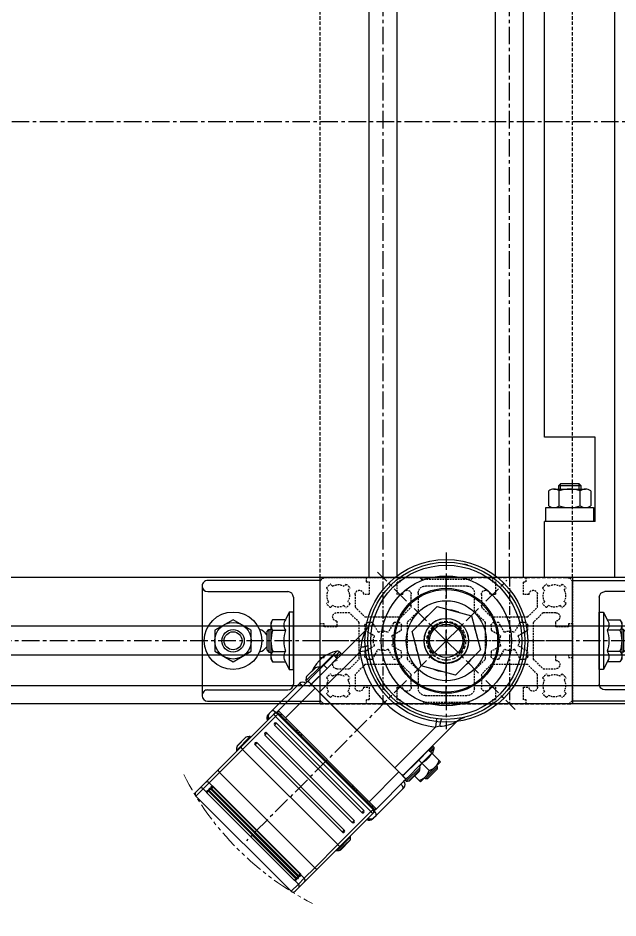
# Model space of a CAD drawing. Header units: inches. Extents: x 0 to 77285, y -118 to 40065.
# Drawn here: x 68079 to 68292.9, y 22504.4 to 22825.1 of the extents above; entities that cross this region are included whole.
import ezdxf

# ---------------------------------------------------------------- set-up
doc = ezdxf.new("R2010")
doc.units = ezdxf.units.IN
doc.header["$LTSCALE"] = 5
doc.header["$MEASUREMENT"] = 0
for name, pattern in [('CENTER', [2, 1.25, -0.25, 0.25, -0.25]), ('CENTERX2', [4, 2.5, -0.5, 0.5, -0.5]), ('HIDDEN', [0.375, 0.25, -0.125]), ('PHANTOM', [2.5, 1.25, -0.25, 0.25, -0.25, 0.25, -0.25])]:
    doc.linetypes.add(name, pattern=pattern)
for name, color, linetype in [('11', 1, 'CENTER'), ('22', 2, 'HIDDEN'), ('44', 4, 'Continuous'), ('77', 40, 'HIDDEN'), ('99', 181, 'Continuous'), ('A', 8, 'Continuous'), ('B', 123, 'Continuous'), ('G', 231, 'Continuous'), ('T', 3, 'Continuous')]:
    doc.layers.add(name, color=color, linetype=linetype)
doc.layers.add('33', color=3, linetype='PHANTOM', lineweight=9)

# ---------------------------------------------------------------- blocks, each defined once
blk = doc.blocks.new('A$C632A6005')
for p, q in [((-21.5, 0), (-21.5, -40)), ((21.5, 0), (-21.5, 0)), ((21.5, -40.1), (21.5, 0)), ((-15.5, -9.5), (15.5, -9.5)), ((10.25, -9.5), (-10.25, -9.5)), ((-10.25, -9.5), (-10.25, -11)), ((10.25, -11), (10.25, -9.5)), ((-17.5, -40), (-17.5, -11.5)), ((-10.25, -11), (10.25, -11)), ((-10.25, -11), (-7.51, -12.3)), ((-7.51, -12.3), (-7.51, -16.89)), ((-3.75, -16.86), (-3.75, -12.3)), ((3.76, -16.86), (3.76, -12.3)), ((7.51, -12.3), (10.25, -11)), ((7.51, -16.89), (7.51, -12.3)), ((17.5, -40), (17.5, -11.5)), ((-7.51, -16.89), (-6.44, -17.5)), ((-6.44, -17.5), (6.45, -17.5)), ((-4, -18.2), (-4, -17.5)), ((-4, -18.2), (4, -18.2)), ((-3.2, -19), (-4, -18.2)), ((-3.2, -19), (3.2, -19)), ((3.2, -19), (4, -18.2)), ((4, -18.2), (4, -17.5)), ((6.45, -17.5), (7.51, -16.89)), ((-3.75, -24.5), (-7.5, -31)), ((3.75, -24.5), (-3.75, -24.5)), ((7.51, -31), (3.75, -24.5)), ((-7.5, -31), (-3.75, -37.5)), ((3.75, -37.5), (7.51, -31)), ((-3.75, -37.5), (3.75, -37.5)), ((-19.5, -42), (19.6, -42))]:
    blk.add_line(p, q)
for radius in [10.25, 6.5, 4, 3.2]:
    blk.add_circle((0, -31), radius)
for centre, radius, start, end in [((-15.5, -11.5), 2, 90, 180), ((15.5, -11.5), 2, 0, 90), ((-5.63, -9.89), 3.06, 232.1211, 307.8789), ((0, -1.68), 11.26, 250.5288, 289.4712), ((5.63, -9.89), 3.06, 232.1211, 307.8789), ((-5.63, -14.44), 3.06, 232.1211, 307.8789), ((0, -22.5), 4.1, 121.3886, 166.7272), ((0, -6.24), 11.26, 250.5288, 289.4712), ((0, -22.5), 4.1, 13.2728, 58.6114), ((5.63, -14.44), 3.06, 232.1211, 307.8789), ((-19.5, -40), 2, 180, 270), ((-19.5, -40), 2, 270, 0), ((19.5, -40), 2, 180, 270), ((19.6, -40.1), 1.9, 270, 0)]:
    blk.add_arc(centre, radius, start, end)
blk = doc.blocks.new('A$C47db6cef')
at = {"ltscale": 0.506191}
for p, q in [((16.5, 45), (2, 45)), ((16.5, 43.5), (16.5, 45)), ((28.5, 45), (16.5, 45)), ((28.5, 45), (28.5, 43.5)), ((36.5, 45), (28.5, 45)), ((37, 44.5), (36.5, 45)), ((53.5, 45), (53, 44.5)), ((61.5, 45), (53.5, 45)), ((61.5, 43.5), (61.5, 45)), ((73.5, 45), (61.5, 45)), ((73.5, 45), (73.5, 43.5)), ((88, 45), (73.5, 45)), ((0, 43), (0, 28.5)), ((3.74, 42.67), (4.47, 41.95)), ((8.53, 41.95), (9.26, 42.67)), ((17.5, 43.5), (16.5, 43.5)), ((17.5, 39), (17.5, 43.5)), ((27.5, 43.5), (27.5, 39)), ((28.5, 43.5), (27.5, 43.5)), ((44.7, 44.5), (37, 44.5)), ((37.5, 42), (52.5, 42)), ((45, 44.2), (44.7, 44.5)), ((45.3, 44.5), (45, 44.2)), ((53, 44.5), (45.3, 44.5)), ((62.5, 43.5), (61.5, 43.5)), ((62.5, 39), (62.5, 43.5)), ((72.5, 43.5), (72.5, 39)), ((73.5, 43.5), (72.5, 43.5)), ((80.74, 42.67), (81.47, 41.95)), ((85.53, 41.95), (86.26, 42.67)), ((90, 28.5), (90, 43)), ((3.05, 40.53), (2.33, 41.26)), ((10.67, 41.26), (9.95, 40.53)), ((12.5, 34.5), (12.5, 39)), ((15.5, 39), (17.5, 39)), ((27.5, 39), (29.5, 39)), ((32.5, 39), (32.5, 34.5)), ((35, 33), (35, 39.5)), ((55, 39.5), (55, 33)), ((57.5, 34.5), (57.5, 39)), ((60.5, 39), (62.5, 39)), ((72.5, 39), (74.5, 39)), ((77.5, 39), (77.5, 34.5)), ((80.05, 40.53), (79.33, 41.26)), ((87.67, 41.26), (86.95, 40.53)), ((2.33, 35.74), (3.05, 36.47)), ((9.95, 36.47), (10.67, 35.74)), ((79.33, 35.74), (80.05, 36.47)), ((86.95, 36.47), (87.67, 35.74)), ((4.47, 35.05), (3.74, 34.33)), ((6, 32.5), (10.5, 32.5)), ((9.26, 34.33), (8.53, 35.05)), ((10.5, 32.5), (14, 29)), ((16, 31), (12.5, 34.5)), ((32.5, 34.5), (29, 31)), ((31, 29), (35, 33)), ((55, 33), (59, 29)), ((61, 31), (57.5, 34.5)), ((77.5, 34.5), (74, 31)), ((76, 29), (79.5, 32.5)), ((79.5, 32.5), (84, 32.5)), ((81.47, 35.05), (80.74, 34.33)), ((86.26, 34.33), (85.53, 35.05)), ((6, 27.5), (6, 29.5)), ((14, 29), (14, 22.8)), ((22.2, 31), (16, 31)), ((17, 29), (18.75, 29)), ((18.75, 29), (20.75, 25.53)), ((22.5, 30.7), (22.2, 31)), ((22.8, 31), (22.5, 30.7)), ((29, 31), (22.8, 31)), ((24.25, 25.53), (26.25, 29)), ((26.25, 29), (28, 29)), ((31, 16), (31, 29)), ((59, 29), (59, 16)), ((67.2, 31), (61, 31)), ((62, 29), (63.75, 29)), ((63.75, 29), (65.75, 25.53)), ((67.5, 30.7), (67.2, 31)), ((67.8, 31), (67.5, 30.7)), ((74, 31), (67.8, 31)), ((69.25, 25.53), (71.25, 29)), ((71.25, 29), (73, 29)), ((76, 22.8), (76, 29)), ((84, 29.5), (84, 27.5)), ((0, 28.5), (1.5, 28.5)), ((0, 28.5), (0, 16.5)), ((1.5, 28.5), (1.5, 27.5)), ((1.5, 27.5), (6, 27.5)), ((16, 26.25), (16, 28)), ((19.47, 24.25), (16, 26.25)), ((29, 26.25), (25.53, 24.25)), ((29, 28), (29, 26.25)), ((61, 26.25), (61, 28)), ((64.47, 24.25), (61, 26.25)), ((74, 26.25), (70.53, 24.25)), ((74, 28), (74, 26.25)), ((84, 27.5), (88.5, 27.5)), ((88.5, 28.5), (90, 28.5)), ((88.5, 27.5), (88.5, 28.5)), ((90, 16.5), (90, 28.5)), ((14, 22.8), (14.3, 22.5)), ((14.3, 22.5), (14, 22.2)), ((75.7, 22.5), (76, 22.8)), ((76, 22.2), (75.7, 22.5)), ((14, 22.2), (14, 16)), ((16, 18.75), (19.47, 20.75)), ((20.75, 19.47), (18.75, 16)), ((26.25, 16), (24.25, 19.47)), ((25.53, 20.75), (29, 18.75)), ((61, 18.75), (64.47, 20.75)), ((65.75, 19.47), (63.75, 16)), ((71.25, 16), (69.25, 19.47)), ((70.53, 20.75), (74, 18.75)), ((76, 16), (76, 22.2)), ((0, 16.5), (0, 2)), ((1.5, 16.5), (0, 16.5)), ((1.5, 17.5), (1.5, 16.5)), ((6, 17.5), (1.5, 17.5)), ((6, 15.5), (6, 17.5)), ((16, 17), (16, 18.75)), ((29, 18.75), (29, 17)), ((61, 17), (61, 18.75)), ((74, 18.75), (74, 17)), ((84, 17.5), (84, 15.5)), ((88.5, 17.5), (84, 17.5)), ((88.5, 16.5), (88.5, 17.5)), ((90, 16.5), (88.5, 16.5)), ((90, 2), (90, 16.5)), ((14, 16), (10.5, 12.5)), ((12.5, 10.5), (16, 14)), ((16, 14), (22.2, 14)), ((18.75, 16), (17, 16)), ((22.2, 14), (22.5, 14.3)), ((22.5, 14.3), (22.8, 14)), ((22.8, 14), (29, 14)), ((28, 16), (26.25, 16)), ((29, 14), (32.5, 10.5)), ((35, 12), (31, 16)), ((59, 16), (55, 12)), ((57.5, 10.5), (61, 14)), ((61, 14), (67.2, 14)), ((63.75, 16), (62, 16)), ((67.2, 14), (67.5, 14.3)), ((67.5, 14.3), (67.8, 14)), ((67.8, 14), (74, 14)), ((73, 16), (71.25, 16)), ((74, 14), (77.5, 10.5)), ((79.5, 12.5), (76, 16)), ((3.74, 10.67), (4.47, 9.95)), ((10.5, 12.5), (6, 12.5)), ((8.53, 9.95), (9.26, 10.67)), ((12.5, 6), (12.5, 10.5)), ((32.5, 10.5), (32.5, 6)), ((35, 5.5), (35, 12)), ((55, 12), (55, 5.5)), ((57.5, 6), (57.5, 10.5)), ((77.5, 10.5), (77.5, 6)), ((84, 12.5), (79.5, 12.5)), ((80.74, 10.67), (81.47, 9.95)), ((85.53, 9.95), (86.26, 10.67)), ((3.05, 8.53), (2.33, 9.26)), ((10.67, 9.26), (9.95, 8.53)), ((80.05, 8.53), (79.33, 9.26)), ((87.67, 9.26), (86.95, 8.53)), ((2.33, 3.74), (3.05, 4.47)), ((9.95, 4.47), (10.67, 3.74)), ((17.5, 6), (15.5, 6)), ((17.5, 1.5), (17.5, 6)), ((27.5, 6), (27.5, 1.5)), ((29.5, 6), (27.5, 6)), ((62.5, 6), (60.5, 6)), ((62.5, 1.5), (62.5, 6)), ((72.5, 6), (72.5, 1.5)), ((74.5, 6), (72.5, 6)), ((79.33, 3.74), (80.05, 4.47)), ((86.95, 4.47), (87.67, 3.74)), ((2, 0), (16.5, 0)), ((4.47, 3.05), (3.74, 2.33)), ((9.26, 2.33), (8.53, 3.05)), ((16.5, 1.5), (17.5, 1.5)), ((16.5, 0), (16.5, 1.5)), ((16.5, 0), (28.5, 0)), ((27.5, 1.5), (28.5, 1.5)), ((28.5, 1.5), (28.5, 0)), ((28.5, 0), (35.55, 0)), ((35.55, 0), (36.05, 0.5)), ((36.05, 0.5), (44.7, 0.5)), ((52.5, 3), (37.5, 3)), ((44.7, 0.5), (45, 0.8)), ((45, 0.8), (45.3, 0.5)), ((45.3, 0.5), (53.95, 0.5)), ((53.95, 0.5), (54.45, 0)), ((61.5, 1.5), (62.5, 1.5)), ((61.5, 0), (61.5, 1.5)), ((72.5, 1.5), (73.5, 1.5)), ((73.5, 1.5), (73.5, 0)), ((81.47, 3.05), (80.74, 2.33)), ((86.26, 2.33), (85.53, 3.05))]:
    blk.add_line(p, q, dxfattribs=at)
for p, q in [((54.45, 0), (61.5, 0)), ((61.5, 0), (73.5, 0)), ((73.5, 0), (88, 0))]:
    blk.add_line(p, q)
for centre, radius, start, end in [((2, 43), 2, 90, 180), ((88, 43), 2, 0, 90), ((6.5, 38.5), 5, 123.463, 146.537), ((6.5, 38.5), 4, 59.4775, 120.5225), ((6.5, 38.5), 5, 33.463, 56.537), ((37.5, 39.5), 2.5, 90, 180), ((52.5, 39.5), 2.5, 0, 90), ((83.5, 38.5), 5, 123.463, 146.537), ((83.5, 38.5), 4, 59.4775, 120.5225), ((83.5, 38.5), 5, 33.463, 56.537), ((6.5, 38.5), 4, 149.4775, 210.5225), ((6.5, 38.5), 4, 329.4775, 30.5225), ((14, 39), 1.5, 0, 180), ((31, 39), 1.5, 0, 180), ((59, 39), 1.5, 0, 180), ((76, 39), 1.5, 0, 180), ((83.5, 38.5), 4, 149.4775, 210.5225), ((83.5, 38.5), 4, 329.4775, 30.5225), ((6.5, 38.5), 5, 213.463, 236.537), ((6.5, 38.5), 5, 303.463, 326.537), ((83.5, 38.5), 5, 213.463, 236.537), ((83.5, 38.5), 5, 303.463, 326.537), ((6.5, 38.5), 4, 239.4775, 300.5225), ((6, 31), 1.5, 90, 270), ((83.5, 38.5), 4, 239.4775, 300.5225), ((84, 31), 1.5, 270, 90), ((17, 28), 1, 90, 180), ((28, 28), 1, 0, 90), ((62, 28), 1, 90, 180), ((73, 28), 1, 0, 90), ((22.5, 22.5), 3.5, 60, 120), ((67.5, 22.5), 3.5, 60, 120), ((22.5, 22.5), 3.5, 150, 210), ((22.5, 22.5), 3.5, 330, 30), ((67.5, 22.5), 3.5, 150, 210), ((67.5, 22.5), 3.5, 330, 30), ((22.5, 22.5), 3.5, 240, 300), ((67.5, 22.5), 3.5, 240, 300), ((17, 17), 1, 180, 270), ((28, 17), 1, 270, 0), ((62, 17), 1, 180, 270), ((73, 17), 1, 270, 0), ((6, 14), 1.5, 90, 270), ((84, 14), 1.5, 270, 90), ((6.5, 6.5), 5, 123.463, 146.537), ((6.5, 6.5), 4, 59.4775, 120.5225), ((6.5, 6.5), 5, 33.463, 56.537), ((83.5, 6.5), 5, 123.463, 146.537), ((83.5, 6.5), 4, 59.4775, 120.5225), ((83.5, 6.5), 5, 33.463, 56.537), ((6.5, 6.5), 4, 149.4775, 210.5225), ((6.5, 6.5), 4, 329.4775, 30.5225), ((83.5, 6.5), 4, 149.4775, 210.5225), ((83.5, 6.5), 4, 329.4775, 30.5225), ((6.5, 6.5), 5, 213.463, 236.537), ((6.5, 6.5), 5, 303.463, 326.537), ((14, 6), 1.5, 180, 0), ((31, 6), 1.5, 180, 0), ((37.5, 5.5), 2.5, 180, 270), ((52.5, 5.5), 2.5, 270, 0), ((59, 6), 1.5, 180, 0), ((76, 6), 1.5, 180, 0), ((83.5, 6.5), 5, 213.463, 236.537), ((83.5, 6.5), 5, 303.463, 326.537), ((2, 2), 2, 180, 270), ((6.5, 6.5), 4, 239.4775, 300.5225), ((83.5, 6.5), 4, 239.4775, 300.5225), ((88, 2), 2, 270, 0)]:
    blk.add_arc(centre, radius, start, end, dxfattribs=at)
at = {"layer": '11', "ltscale": 0.506191}
for p, q in [((22.5, 45), (22.5, 0)), ((67.5, 0), (67.5, 45)), ((90, 22.5), (0, 22.5))]:
    blk.add_line(p, q, dxfattribs=at)
at = {"layer": '11'}
blk.add_line((45, 45), (45, 0), dxfattribs=at)
at = {"layer": 'A', "ltscale": 0.506191}
for p, q in [((0, 45), (0, 43)), ((2, 45), (0, 45)), ((53.5, 45), (36.5, 45)), ((90, 45), (88, 45)), ((90, 43), (90, 45)), ((0, 2), (0, 0)), ((0, 0), (2, 0)), ((35.55, 0), (54.45, 0)), ((90, 0), (90, 2))]:
    blk.add_line(p, q, dxfattribs=at)
at = {"layer": 'A'}
blk.add_line((88, 0), (90, 0), dxfattribs=at)
blk = doc.blocks.new('A$Cf526916b')
for p, q in [((347.5, 0), (22.5, 0)), ((347.5, 0), (347.5, -90)), ((392.5, -90), (392.5, 0)), ((347.5, -90), (22.5, -90))]:
    blk.add_line(p, q)
at = {"layer": '11'}
for p, q in [((347.5, -22.5), (22.5, -22.5)), ((338.5, -45), (401.5, -45)), ((347.5, -67.5), (22.5, -67.5))]:
    blk.add_line(p, q, dxfattribs=at)
at = {"layer": '22'}
blk.add_circle((370, -45), 6.92, dxfattribs=at)
at = {"layer": '44'}
blk.add_circle((370, -45), 29, dxfattribs=at)
at = {"layer": 'A'}
for p, q in [((347.5, -17.5), (22.5, -17.5)), ((347.5, -27.5), (22.5, -27.5)), ((347.5, -62.5), (22.5, -62.5)), ((347.5, -72.5), (22.5, -72.5))]:
    blk.add_line(p, q, dxfattribs=at)
at = {"layer": 'T'}
blk.add_arc((370, -45), 8, 195, 105, dxfattribs=at)
at = {"xscale": -1, "rotation": 270}
blk.add_blockref('A$C47db6cef', (347.5, -90), dxfattribs=at)
at = {"layer": '44', "xscale": -1, "rotation": 180}
blk.add_blockref('A$C632A6005', (370, 0), dxfattribs=at)
at = {"layer": '44'}
blk.add_blockref('A$C632A6005', (370, -90), dxfattribs=at)
blk = doc.blocks.new('A$Ccec5035d')
for p, q in [((0, 0), (0, -60)), ((325, 0), (0, 0)), ((325, 0), (325, -60)), ((20, -42), (20, -60)), ((20, -42), (50, -42)), ((20, -42), (20, -60)), ((20, -42.5), (20, -59.5)), ((25, -42.5), (20, -42.5)), ((25, -42.5), (20, -42.5)), ((25, -59.5), (25, -42.5)), ((25, -59.5), (25, -42.5)), ((30.92, -43.49), (25.58, -43.49)), ((30.92, -43.49), (25.58, -43.49)), ((50, -42), (50, -60)), ((275, -42), (275, -60)), ((305, -42), (275, -42)), ((294.08, -43.49), (299.42, -43.49)), ((294.08, -43.49), (299.42, -43.49)), ((300, -59.5), (300, -42.5)), ((300, -42.5), (305, -42.5)), ((300, -59.5), (300, -42.5)), ((300, -42.5), (305, -42.5)), ((305, -42), (305, -60)), ((305, -42), (305, -60)), ((305, -42.5), (305, -59.5)), ((25, -56.63), (25, -45.37)), ((25, -56.63), (25, -45.37)), ((25.58, -47.25), (30.92, -47.25)), ((25.58, -47.25), (30.92, -47.25)), ((31.5, -56.63), (31.5, -45.37)), ((31.5, -56.63), (31.5, -45.37)), ((31.5, -47), (32.72, -47)), ((31.5, -47), (32.72, -47)), ((31.5, -47.68), (33.4, -47.68)), ((31.5, -47.68), (33.4, -47.68)), ((32.72, -47), (32.72, -55)), ((32.72, -47), (33.4, -47.68)), ((32.72, -47), (32.72, -55)), ((32.72, -47), (33.4, -47.68)), ((33.4, -47.68), (33.4, -54.32)), ((33.4, -47.68), (33.4, -54.32)), ((292.28, -47), (291.6, -47.68)), ((292.28, -47), (291.6, -47.68)), ((291.6, -47.68), (291.6, -54.32)), ((293.5, -47.68), (291.6, -47.68)), ((291.6, -47.68), (291.6, -54.32)), ((293.5, -47.68), (291.6, -47.68)), ((292.28, -47), (292.28, -55)), ((293.5, -47), (292.28, -47)), ((292.28, -47), (292.28, -55)), ((293.5, -47), (292.28, -47)), ((293.5, -56.63), (293.5, -45.37)), ((293.5, -56.63), (293.5, -45.37)), ((299.42, -47.25), (294.08, -47.25)), ((299.42, -47.25), (294.08, -47.25)), ((300, -56.63), (300, -45.37)), ((300, -56.63), (300, -45.37)), ((31.5, -54.32), (33.4, -54.32)), ((31.5, -54.32), (33.4, -54.32)), ((33.4, -54.32), (32.72, -55)), ((33.4, -54.32), (32.72, -55)), ((291.6, -54.32), (292.28, -55)), ((293.5, -54.32), (291.6, -54.32)), ((291.6, -54.32), (292.28, -55)), ((293.5, -54.32), (291.6, -54.32)), ((25.58, -54.75), (30.92, -54.75)), ((25.58, -54.75), (30.92, -54.75)), ((32.72, -55), (31.5, -55)), ((32.72, -55), (31.5, -55)), ((292.28, -55), (293.5, -55)), ((292.28, -55), (293.5, -55)), ((299.42, -54.75), (294.08, -54.75)), ((299.42, -54.75), (294.08, -54.75)), ((0, -60), (20, -60)), ((20, -59.5), (25, -59.5)), ((20, -59.5), (25, -59.5)), ((25.58, -58.51), (30.92, -58.51)), ((25.58, -58.51), (30.92, -58.51)), ((275, -60), (50, -60)), ((299.42, -58.51), (294.08, -58.51)), ((299.42, -58.51), (294.08, -58.51)), ((305, -59.5), (300, -59.5)), ((305, -59.5), (300, -59.5)), ((325, -60), (305, -60))]:
    blk.add_line(p, q)
at = {"color": 252}
for p, q in [((325, -25), (0, -25)), ((325, -35), (0, -35))]:
    blk.add_line(p, q, dxfattribs=at)
for centre, radius, start, end in [((28.32, -45.37), 3.32, 145.6158, 214.3842), ((28.32, -45.37), 3.32, 145.6158, 214.3842), ((28.18, -45.37), 3.32, 325.6158, 34.3842), ((28.18, -45.37), 3.32, 325.6158, 34.3842), ((296.82, -45.37), 3.32, 145.6158, 214.3842), ((296.82, -45.37), 3.32, 145.6158, 214.3842), ((296.68, -45.37), 3.32, 325.6158, 34.3842), ((296.68, -45.37), 3.32, 325.6158, 34.3842), ((37.42, -51), 12.42, 162.412, 197.588), ((37.42, -51), 12.42, 162.412, 197.588), ((19.08, -51), 12.42, 342.412, 17.588), ((19.08, -51), 12.42, 342.412, 17.588), ((305.92, -51), 12.42, 162.412, 197.588), ((305.92, -51), 12.42, 162.412, 197.588), ((287.58, -51), 12.42, 342.412, 17.588), ((287.58, -51), 12.42, 342.412, 17.588), ((28.32, -56.63), 3.32, 145.6158, 214.3842), ((28.32, -56.63), 3.32, 145.6158, 214.3842), ((28.18, -56.63), 3.32, 325.6158, 34.3842), ((28.18, -56.63), 3.32, 325.6158, 34.3842), ((296.82, -56.63), 3.32, 145.6158, 214.3842), ((296.82, -56.63), 3.32, 145.6158, 214.3842), ((296.68, -56.63), 3.32, 325.6158, 34.3842), ((296.68, -56.63), 3.32, 325.6158, 34.3842)]:
    blk.add_arc(centre, radius, start, end)
at = {"layer": '11', "linetype": 'CENTERX2', "ltscale": 5}
blk.add_line((325, -30), (0, -30), dxfattribs=at)
blk = doc.blocks.new('A$C55B21E72')
for p, q in [((34.5, 29), (32, 29)), ((32, 29), (32, 28.36)), ((34.5, 30), (34, 29.5)), ((40, 29.5), (34, 29.5)), ((34, 29), (34, 29.5)), ((34.5, 30), (39.5, 30)), ((39.5, 29), (34.5, 29)), ((39.5, 30), (40, 29.5)), ((42, 29), (39.5, 29)), ((40, 29), (40, 29.5)), ((42, 29), (42, 28.36)), ((32, 24.7), (32, 28.36)), ((37, 24.7), (37, 28.36)), ((39.21, 25.85), (41.98, 25.85)), ((44.23, 26.02), (39.77, 26.02)), ((41.98, 25.85), (44.79, 25.85)), ((42, 26.02), (42, 28.36)), ((48.26, 26.3), (47.76, 26.3)), ((48.26, 26.3), (61.73, 26.3)), ((62.93, 26.3), (61.73, 26.3)), ((62.93, 26.3), (63.37, 26.3)), ((63.47, 26.3), (63.37, 26.3)), ((74.21, 25.85), (76.98, 25.85)), ((79.23, 26.02), (74.77, 26.02)), ((76.98, 25.85), (79.79, 25.85)), ((44.75, 23), (17.75, 23)), ((30, 23.81), (32, 23.81)), ((30, 23.81), (30, 23.3)), ((30, 23.3), (32, 23.3)), ((32, 25), (30.17, 24.08)), ((30.17, 24.08), (32, 24.08)), ((32, 23.1), (32, 24.7)), ((37, 24.7), (32, 24.7)), ((32, 23.1), (37, 23.1)), ((36, 23), (36, 23.1)), ((37, 23.1), (37, 24.7)), ((37, 24.7), (45, 24.7)), ((45, 23.1), (37, 23.1)), ((38.5, 25.27), (45.5, 25.27)), ((38.5, 25.27), (38.5, 24.7)), ((39.5, 23.1), (39.5, 23)), ((44.2, 24.7), (60.46, 24.7)), ((44.5, 23.1), (44.5, 23)), ((45, 23.1), (45, 24.7)), ((45, 24.7), (46.2, 24.7)), ((45, 24.32), (45, 21.1)), ((45.5, 25.27), (45.5, 24.7)), ((60, 21.1), (60, 24.46)), ((60.46, 24.7), (60.84, 24.7)), ((60.55, 23.1), (60.46, 23.1)), ((60.57, 24), (60.55, 24)), ((60.55, -24), (60.55, 24)), ((60.57, -24), (60.57, 24)), ((60.57, 24), (60.92, 24)), ((60.92, -24), (60.92, 24)), ((62.08, 24), (60.92, 24)), ((61.91, 25), (61.55, 25)), ((78.39, 25), (61.91, 25)), ((62.08, 24), (62.08, -24)), ((62.08, 24), (78.72, 24)), ((73.5, 25.27), (80.5, 25.27)), ((73.5, 25.27), (73.5, 25)), ((89.85, 25), (78.39, 25)), ((78.72, -24), (78.72, 24)), ((78.72, 24), (90.32, 24)), ((80.5, 25.27), (80.5, 25)), ((96.4, 25), (89.85, 25)), ((90.32, -24), (90.32, 24)), ((90.32, 24), (95.57, 24)), ((95.57, 24), (98.55, 24)), ((95.57, 22.3), (95.57, 24)), ((99.38, 25), (96.4, 25)), ((98.33, 22.5), (98.32, 22.5)), ((98.33, 22.5), (98.34, 22.5)), ((98.55, 22.34), (98.55, 24)), ((102.21, 24), (98.55, 24)), ((99.38, 25), (101.21, 25)), ((102.21, -24), (102.21, 24)), ((23.12, 19.96), (24.5, 19.01)), ((45, 21.1), (45, -21.1)), ((60, 21.1), (45, 21.1)), ((60, 21.1), (60, -21.1)), ((60, 20.5), (60.55, 20.5)), ((63.56, -22), (63.56, 22)), ((64.55, 22), (63.56, 22)), ((64.55, -22), (64.55, 22)), ((68.48, -22), (68.48, 22)), ((69.47, 22), (68.48, 22)), ((69.47, -22), (69.47, 22)), ((73.4, -22), (73.4, 22)), ((74.39, 22), (73.4, 22)), ((74.39, -22), (74.39, 22)), ((95.43, -22), (95.43, 22)), ((95.43, 22), (95.63, 22)), ((95.63, 22), (95.63, -22)), ((96.4, 22), (95.63, 22)), ((96.4, 22), (96.4, -22)), ((96.53, -22), (96.53, 22)), ((96.53, 22), (96.74, 22)), ((96.74, 22), (96.74, -22)), ((97.51, 22), (96.74, 22)), ((97.51, 22), (97.51, -22)), ((97.64, -22), (97.64, 22.01)), ((97.64, 22.01), (97.85, 22.01)), ((98.62, 22.01), (97.85, 22.01)), ((97.85, -22), (97.85, 22.01)), ((98.62, 22.01), (98.62, -22)), ((22.12, 17.16), (24.49, 19)), ((24.49, 19), (45, 19)), ((45, 19), (45, -19)), ((-24.26, 14.04), (-24.23, 14.04)), ((60, 14.04), (60.55, 14.04)), ((-12.64, 0), (-6.32, 10.95)), ((-6.32, 10.95), (6.32, 10.95)), ((6.32, 10.95), (12.64, 0)), ((-6.32, -10.95), (-12.64, 0)), ((12.64, 0), (6.32, -10.95)), ((6.32, -10.95), (-6.32, -10.95)), ((-24.26, -14.04), (-24.23, -14.04)), ((60, -14.04), (60.55, -14.04)), ((22.12, -17.16), (24.49, -19)), ((23.12, -19.96), (24.5, -19.01)), ((45, -19), (24.49, -19)), ((45, -24.32), (45, -21.1)), ((60, -21.1), (45, -21.1)), ((60.55, -20.5), (60, -20.5)), ((60, -21.1), (60, -24.46)), ((63.56, -22), (64.55, -22)), ((68.48, -22), (69.47, -22)), ((73.4, -22), (74.39, -22)), ((95.63, -22), (95.43, -22)), ((95.57, -24), (95.57, -22.3)), ((95.63, -22), (96.4, -22)), ((96.74, -22), (96.53, -22)), ((96.74, -22), (97.51, -22)), ((97.85, -22), (97.64, -22)), ((97.85, -22), (98.62, -22)), ((98.55, -24), (98.55, -22.33)), ((17.75, -23), (44.75, -23)), ((32, -23.5), (29.7, -23.5)), ((29.7, -24.12), (29.7, -23.5)), ((32, -24.12), (29.7, -24.12)), ((38.5, -24.96), (30.15, -24.96)), ((32, -23.1), (32, -24.7)), ((32, -23.1), (37, -23.1)), ((37, -24.7), (32, -24.7)), ((36, -23), (36, -23.1)), ((37, -23.1), (37, -24.7)), ((45, -23.1), (37, -23.1)), ((37, -24.7), (45, -24.7)), ((38.5, -24.7), (38.5, -25.27)), ((38.5, -25.27), (45.5, -25.27)), ((39.5, -23), (39.5, -23.1)), ((44.2, -24.7), (60.46, -24.7)), ((44.5, -23), (44.5, -23.1)), ((45, -23.1), (45, -24.7)), ((46.2, -23.1), (45, -23.1)), ((45, -24.7), (46.2, -24.7)), ((45.5, -24.7), (45.5, -25.27)), ((60.55, -23.1), (60.46, -23.1)), ((60.46, -24.7), (60.84, -24.7)), ((60.55, -24), (60.57, -24)), ((60.92, -24), (60.57, -24)), ((60.92, -24), (62.08, -24)), ((61.55, -25), (61.91, -25)), ((61.91, -25), (78.39, -25)), ((78.72, -24), (62.08, -24)), ((73.5, -25), (73.5, -25.27)), ((73.5, -25.27), (80.5, -25.27)), ((78.39, -25), (89.85, -25)), ((90.32, -24), (78.72, -24)), ((80.5, -25), (80.5, -25.27)), ((89.85, -25), (96.4, -25)), ((95.57, -24), (90.32, -24)), ((98.55, -24), (95.57, -24)), ((96.4, -25), (99.38, -25)), ((98.55, -24), (102.21, -24)), ((101.21, -25), (99.38, -25)), ((39.78, -26.18), (44.22, -26.18)), ((40, -26.23), (44, -26.23)), ((48.26, -26.3), (47.76, -26.3)), ((48.26, -26.3), (61.73, -26.3)), ((62.93, -26.3), (61.73, -26.3)), ((62.93, -26.3), (63.37, -26.3)), ((63.47, -26.3), (63.37, -26.3)), ((74.78, -26.18), (79.22, -26.18)), ((75, -26.23), (79, -26.23))]:
    blk.add_line(p, q)
for radius in [28, 26.93, 23.19, 18.7, 18.3, 14.25, 7.94, 5.94]:
    blk.add_circle((0, 0), radius)
for centre, radius, start, end in [((42, 21.7), 5, 123.9242, 134.427), ((39.77, 25.02), 1, 90, 123.9242), ((44.23, 25.02), 1, 56.0758, 90), ((42, 21.7), 5, 45.573, 56.0758), ((47.76, 24.7), 1.6, 90, 180), ((63.47, 24.7), 1.6, 10.8069, 90), ((77, 21.7), 5, 123.9242, 134.427), ((74.77, 25.02), 1, 90, 123.9242), ((79.23, 25.02), 1, 56.0758, 90), ((77, 21.7), 5, 45.573, 56.0758), ((12.43, 7.42), 16.46, 49.5638, 71.1667), ((30.3, 23.81), 0.3, 116.5651, 180), ((30.3, 23.3), 0.3, 180, 270), ((61.55, 24), 1, 90, 180), ((64.05, 22), 0.5, 360, 90), ((68.97, 22), 0.5, 360, 90), ((73.89, 22), 0.5, 360, 90), ((101.21, 24), 1, 360, 90), ((95.85, 21.99), 0.421, 131.7236, 178.6635), ((97.87, 22.02), 0.747, 359.5407, 25.4664), ((0, 0), 31, 322.1962, 37.8038), ((4.5, 0), 32, 153.9856, 154.6415), ((-21.11, 12.5), 3.5, 140.6509, 153.9856), ((58.9, 14), 1.75, 19.4645, 51.0679), ((58.89, 14), 1.75, 18.0413, 50.4774), ((58.89, 14), 1.75, 309.5226, 341.9587), ((58.9, 14), 1.75, 308.9321, 340.5355), ((0, 0), 11.07, 81.4553, 98.5447), ((0, 0), 11.07, 141.4553, 158.5447), ((0, 0), 6.54, 90, 360), ((0, 0), 11.07, 21.4553, 38.5447), ((0, 0), 11.07, 201.4553, 218.5447), ((0, 0), 11.07, 321.4553, 338.5447), ((0, 0), 11.07, 261.4553, 278.5447), ((58.9, -14), 1.75, 19.4645, 51.0679), ((58.89, -14), 1.75, 18.0413, 50.4774), ((4.5, 0), 32, 205.3585, 206.0144), ((-21.11, -12.5), 3.5, 206.0144, 219.3491), ((58.89, -14), 1.75, 309.5226, 341.9587), ((58.9, -14), 1.75, 308.9321, 340.5355), ((12.43, -7.42), 16.46, 288.8333, 310.4362), ((64.05, -22), 0.5, 270, 360), ((68.97, -22), 0.5, 270, 360), ((73.89, -22), 0.5, 270, 360), ((95.85, -21.99), 0.421, 181.3365, 228.2764), ((97.85, -22), 0.77, 334.9263, 0.3451), ((30.2, -23.5), 0.5, 90, 180), ((30.7, -24.12), 1, 180, 236.782), ((37, -14.5), 12.5, 236.782, 290.2005), ((42, -21.7), 5, 225.573, 243.6122), ((42, -21.7), 5, 296.3878, 314.427), ((47.76, -24.7), 1.6, 180, 270), ((61.55, -24), 1, 180, 270), ((63.47, -24.7), 1.6, 270, 349.1931), ((77, -21.7), 5, 225.573, 243.6122), ((77, -21.7), 5, 296.3878, 314.427), ((101.21, -24), 1, 270, 360), ((40, -25.73), 0.5, 243.6122, 270), ((44, -25.73), 0.5, 270, 296.3878), ((75, -25.73), 0.5, 243.6122, 270), ((79, -25.73), 0.5, 270, 296.3878)]:
    blk.add_arc(centre, radius, start, end)
for centre, major_axis, ratio, start_param, end_param in [((39.77, 25.02), (0, 1), 1, 0, 0.592089), ((48.26, 24.7), (0, 1.6), 0.440575, 0, 1.570796), ((61.73, 24.7), (0, 1.6), 0.440575, 0, 1.475123), ((62.93, 24.7), (0, 1.6), 0.897716, 4.901005, 6.283185), ((63.37, 24.7), (0, -1.6), 0.897716, 1.759413, 3.141593), ((74.77, 25.02), (0, 1), 1, 0, 0.592089), ((61.55, 24), (0, 1), 0.984109, 0, 1.570796), ((61.91, 24), (0, -1), 0.984109, 3.141593, 4.712389), ((61.91, 24), (0, 1), 0.177565, 4.712389, 6.283185), ((64.05, 22), (0, -0.5), 0.984109, 3.141593, 4.712389), ((68.97, 22), (0, -0.5), 0.984109, 3.141593, 4.712389), ((73.89, 22), (0, -0.5), 0.984109, 3.141593, 4.712389), ((78.39, 24), (0, 1), 0.336786, 4.712389, 6.283185), ((89.85, 24), (0, -1), 0.478825, 1.570796, 3.141593), ((96.4, 24), (0, -1), 0.832837, 3.141593, 4.712389), ((96.12, 22), (-0.697, 0), 0.716941, 4.712389, 5.629222), ((96.12, 22), (0, 0.5), 0.984109, 0, 1.570796), ((96.12, 22), (0, 0.5), 0.553518, 4.712389, 6.283185), ((97.23, 22), (-0.697, 0), 0.716941, 4.712389, 6.283185), ((97.23, 22), (0, 0.5), 0.984109, 0, 1.570796), ((97.23, 22), (0, 0.5), 0.553518, 4.712389, 6.283185), ((98.32, 22.01), (-0.683, 0), 0.716941, 4.712389, 6.283185), ((98.33, 22.01), (0, 0.49), 0.984109, 0, 1.570796), ((98.34, 22.01), (0, 0.49), 0.553518, 5.44332, 6.283185), ((99.38, 24), (0, -1), 0.832837, 3.141593, 4.712389), ((64.05, -22), (0, -0.5), 0.984109, 4.712389, 6.283185), ((68.97, -22), (0, -0.5), 0.984109, 4.712389, 6.283185), ((73.89, -22), (0, -0.5), 0.984109, 4.712389, 6.283185), ((96.12, -22), (-0.697, 0), 0.716941, 0.653963, 1.570796), ((96.12, -22), (0, 0.5), 0.984109, 1.570796, 3.141593), ((96.12, -22), (0, 0.5), 0.553518, 3.141593, 4.712389), ((97.23, -22), (-0.697, 0), 0.716941, 0, 1.570796), ((97.23, -22), (0, 0.5), 0.984109, 1.570796, 3.141593), ((97.23, -22), (0, 0.5), 0.553518, 3.141593, 4.712389), ((98.34, -22), (-0.697, 0), 0.716941, 0, 1.570796), ((98.34, -22), (0, 0.5), 0.984109, 1.570796, 3.141593), ((98.34, -22), (0, 0.5), 0.553518, 3.141593, 3.989144), ((48.26, -24.7), (0, -1.6), 0.440575, 4.712389, 6.283185), ((61.55, -24), (0, 1), 0.984109, 1.570796, 3.141593), ((61.91, -24), (0, -1), 0.984109, 4.712389, 6.283185), ((61.73, -24.7), (0, -1.6), 0.440575, 4.808063, 6.283185), ((61.91, -24), (0, 1), 0.177565, 3.141593, 4.712389), ((62.93, -24.7), (0, -1.6), 0.897716, 0, 1.38218), ((63.37, -24.7), (0, 1.6), 0.897716, 3.141593, 4.523773), ((78.39, -24), (0, -1), 0.336786, 0, 1.570796), ((89.85, -24), (0, -1), 0.478825, 0, 1.570796), ((96.4, -24), (0, -1), 0.832837, 4.712389, 6.283185), ((99.38, -24), (0, 1), 0.832837, 1.570796, 3.141593)]:
    blk.add_ellipse(centre, major_axis=major_axis, ratio=ratio, start_param=start_param, end_param=end_param)
for points, weights, degree in [([(34.5, 29), (33.34, 29), (32, 28.36)], [1, 1.04722526483, 1.01794261965], 2), ([(37, 28.36), (35.66, 29), (34.5, 29)], [1.01794261965, 1.04722526483, 1], 2), ([(39.5, 29), (38.34, 29), (37, 28.36)], [1, 1.04722526483, 1.01794261965], 2), ([(42, 28.36), (40.66, 29), (39.5, 29)], [1.01794261965, 1.04722526483, 1], 2), ([(17.75, 23), (16.64, 23), (15.57, 23.3), (14.62, 23.88)], [1, 0.975022206762, 0.975022206762, 1], 3), ([(32.32, 24.7), (33.47, 25), (34.5, 25)], [1.04268419234, 1.05130644623, 1], 2), ([(34.5, 25), (35.53, 25), (36.68, 24.7)], [1, 1.05130644623, 1.04268419234], 2), ([(37.32, 24.7), (37.93, 24.86), (38.5, 24.93)], [1.04268419234, 1.04728359801, 1.03483016525], 2), ([(23.11, 19.95), (21.95, 18.97), (21.06, 18.46), (20.87, 18.66)], [1, 0.840653199569, 0.840653199569, 1], 3), ([(23.11, -19.95), (21.95, -18.97), (21.06, -18.46), (20.87, -18.66)], [1, 0.84065319957, 0.84065319957, 1], 3), ([(14.62, -23.88), (15.57, -23.3), (16.64, -23), (17.75, -23)], [1, 0.975022206762, 0.975022206762, 1], 3)]:
    blk.add_rational_spline(points, weights, degree=degree)
for points, knots in [([(45, 24.32), (45, 24.34), (45, 24.35), (44.99, 24.41), (44.98, 24.46), (44.93, 24.55), (44.89, 24.58), (44.78, 24.64), (44.72, 24.66), (44.57, 24.68), (44.49, 24.69), (44.34, 24.7), (44.27, 24.7), (44.2, 24.7)], [4.078427, 4.078427, 4.078427, 4.078427, 4.16057, 4.16057, 4.538389, 4.538389, 4.916208, 4.916208, 5.294027, 5.294027, 5.671846, 5.671846, 5.924465, 5.924465, 5.924465, 5.924465]), ([(44.2, 23.1), (44.26, 23.1), (44.31, 23.1), (44.48, 23.09), (44.59, 23.07), (44.75, 23), (44.82, 22.96), (44.92, 22.82), (44.95, 22.74), (44.97, 22.64), (44.98, 22.63), (44.98, 22.62)], [1.258223, 1.258223, 1.258223, 1.258223, 1.461949, 1.461949, 1.949265, 1.949265, 2.385104, 2.385104, 2.820942, 2.820942, 2.863826, 2.863826, 2.863826, 2.863826]), ([(60.46, 24.7), (60.42, 24.7), (60.37, 24.7), (60.26, 24.69), (60.19, 24.68), (60.1, 24.64), (60.06, 24.62), (60.01, 24.55), (60, 24.51), (60, 24.46)], [1.688361, 1.688361, 1.688361, 1.688361, 1.905558, 1.905558, 2.287149, 2.287149, 2.668741, 2.668741, 3.050332, 3.050332, 3.050332, 3.050332]), ([(60, 22.64), (60, 22.68), (60, 22.71), (60.02, 22.84), (60.04, 22.92), (60.13, 23.03), (60.2, 23.06), (60.33, 23.09), (60.39, 23.1), (60.46, 23.1)], [16.400421, 16.400421, 16.400421, 16.400421, 16.586762, 16.586762, 17.056183, 17.056183, 17.525605, 17.525605, 17.848828, 17.848828, 17.848828, 17.848828]), ([(44.2, -23.1), (44.26, -23.1), (44.31, -23.1), (44.48, -23.09), (44.59, -23.07), (44.75, -23), (44.82, -22.96), (44.92, -22.82), (44.95, -22.74), (44.97, -22.64), (44.98, -22.63), (44.98, -22.62)], [1.258223, 1.258223, 1.258223, 1.258223, 1.461949, 1.461949, 1.949265, 1.949265, 2.385104, 2.385104, 2.820942, 2.820942, 2.863826, 2.863826, 2.863826, 2.863826]), ([(45, -24.32), (45, -24.34), (45, -24.35), (44.99, -24.41), (44.98, -24.46), (44.93, -24.55), (44.89, -24.58), (44.78, -24.64), (44.72, -24.66), (44.57, -24.68), (44.49, -24.69), (44.34, -24.7), (44.27, -24.7), (44.2, -24.7)], [4.078427, 4.078427, 4.078427, 4.078427, 4.16057, 4.16057, 4.538389, 4.538389, 4.916208, 4.916208, 5.294027, 5.294027, 5.671846, 5.671846, 5.924465, 5.924465, 5.924465, 5.924465]), ([(60, -22.64), (60, -22.68), (60, -22.71), (60.02, -22.84), (60.04, -22.92), (60.13, -23.03), (60.2, -23.06), (60.33, -23.09), (60.39, -23.1), (60.46, -23.1)], [16.400421, 16.400421, 16.400421, 16.400421, 16.586762, 16.586762, 17.056183, 17.056183, 17.525605, 17.525605, 17.848828, 17.848828, 17.848828, 17.848828]), ([(60.46, -24.7), (60.42, -24.7), (60.37, -24.7), (60.26, -24.69), (60.19, -24.68), (60.1, -24.64), (60.06, -24.62), (60.01, -24.55), (60, -24.51), (60, -24.46)], [1.688361, 1.688361, 1.688361, 1.688361, 1.905558, 1.905558, 2.287149, 2.287149, 2.668741, 2.668741, 3.050332, 3.050332, 3.050332, 3.050332])]:
    blk.add_open_spline(points, degree=3, knots=knots)
at = {"layer": '11'}
for q in [(0, 34.65), (-30.52, 0), (0, -34.65), (100.72, 0)]:
    blk.add_line((0, 0), q, dxfattribs=at)
at = {"layer": '33'}
blk.add_arc((0, 0), 105.02, 342.0057, 17.9943, dxfattribs=at)
blk = doc.blocks.new('A$C49a8f0fe')
for p, q in [((520, 207.5), (2849.86, 207.5)), ((520, 162.5), (2849.86, 162.5))]:
    blk.add_line(p, q)
at = {"layer": '11'}
for p, q in [((520, 185), (2849.86, 185)), ((2849.86, 0), (520, 0))]:
    blk.add_line(p, q, dxfattribs=at)
at = {"layer": 'B'}
for p, q in [((520, 190.15), (2849.86, 190.15)), ((520, 179.85), (2849.86, 179.85))]:
    blk.add_line(p, q, dxfattribs=at)
at = {"layer": 'G'}
blk.add_line((520, 201), (2849.86, 201), dxfattribs=at)
at = {"rotation": 90}
blk.add_blockref('A$Ccec5035d', (520, -162.5), dxfattribs=at)
at = {"layer": '77', "rotation": 90}
blk.add_blockref('A$Cf526916b', (570, -185), dxfattribs=at)
at = {"layer": '99', "rotation": 45.00000000000016}
blk.add_blockref('A$C55B21E72', (615, 185), dxfattribs=at)

msp = doc.modelspace()

# ---------------------------------------------------------------- block references
at = {"rotation": 180}
msp.add_blockref('A$C49a8f0fe', (68846.66475756, 22788.19522408), dxfattribs=at)

doc.saveas('drawing.dxf')
